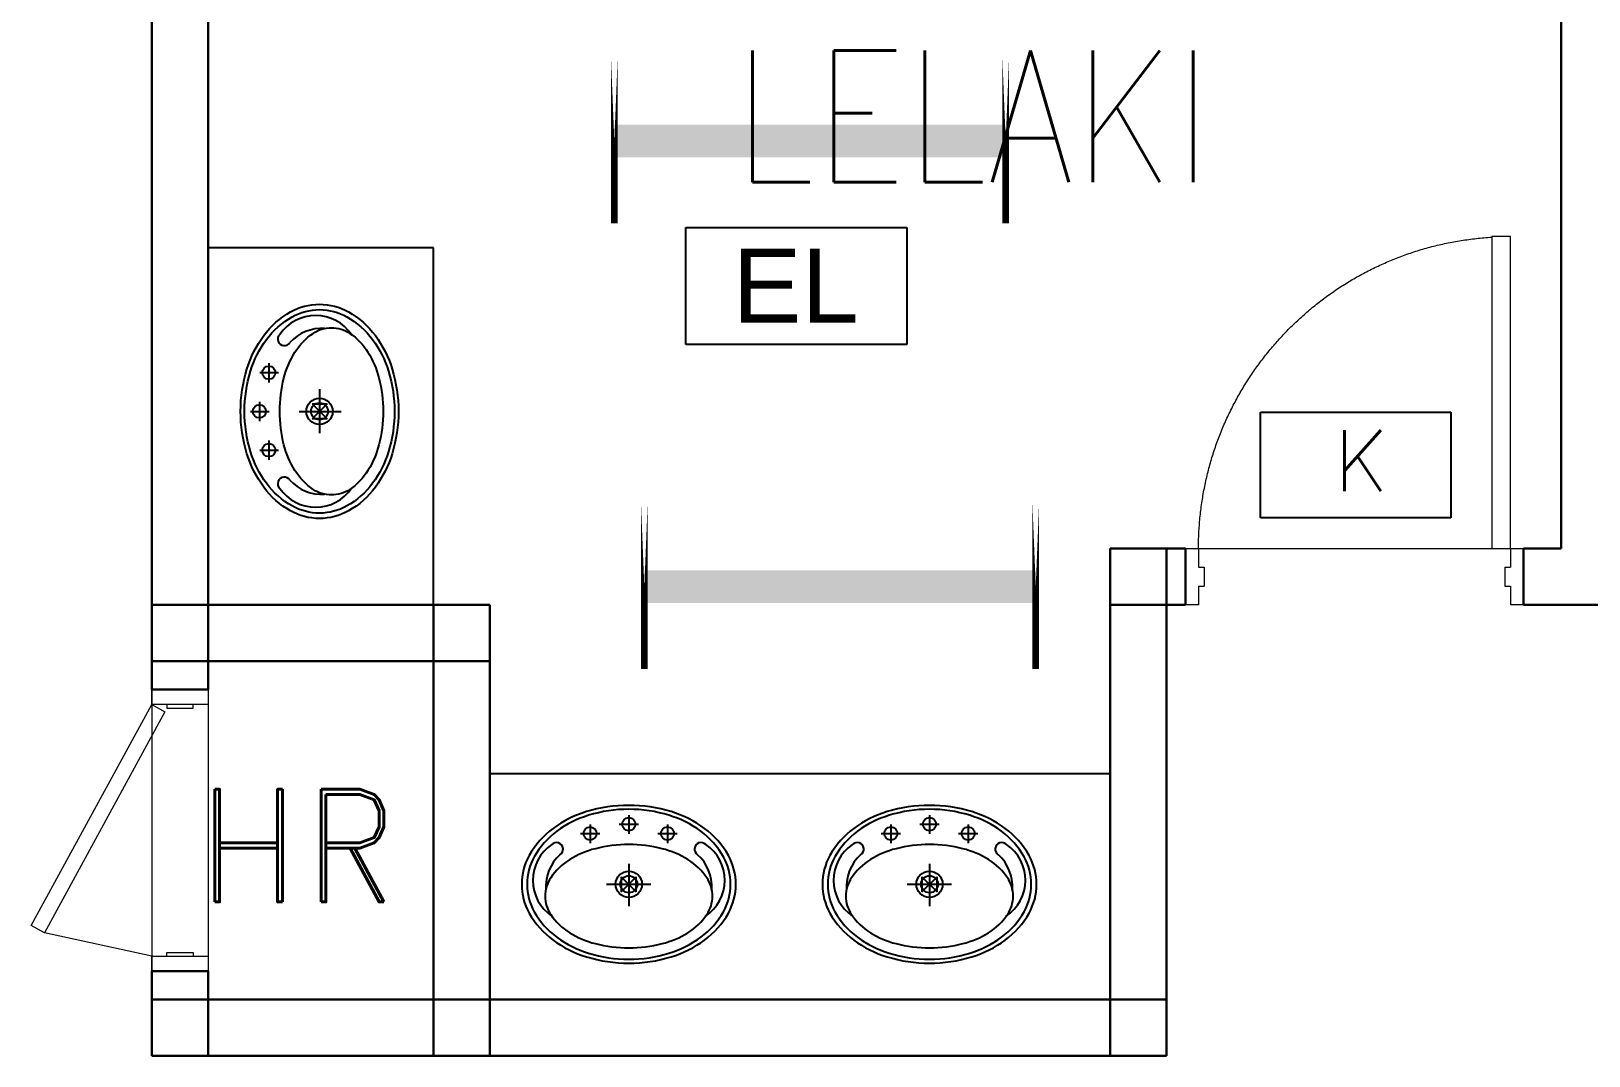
# Model space of a CAD drawing. Header units: inches. Extents: x -106504901 to 86801075, y -86378143 to 86869072.
# Drawn here: x 173995 to 178140, y 72815 to 75542 of the extents above; entities that cross this region are included whole.
import ezdxf
from ezdxf.enums import TextEntityAlignment as Align

# ---------------------------------------------------------------- set-up
doc = ezdxf.new("R2010")
doc.units = ezdxf.units.IN
doc.header["$MEASUREMENT"] = 0
doc.linetypes.add('DASHED', pattern=[19.05, 12.7, -6.35])
for name, color, linetype in [('BOMBA', 12, 'Continuous'), ('FITTING', 40, 'Continuous'), ('LAMPU', 7, 'Continuous'), ('LWALL', 8, 'Continuous'), ('ORIGIN', 8, 'Continuous'), ('SAN', 8, 'Continuous')]:
    doc.layers.add(name, color=color, linetype=linetype)
for name, color, linetype, lineweight in [('DOOR', 8, 'Continuous', 20), ('DR', 8, 'Continuous', 18), ('LW', 8, 'Continuous', 20), ('t3', 8, 'Continuous', 25), ('wall', 8, 'Continuous', 30)]:
    doc.layers.add(name, color=color, linetype=linetype, lineweight=lineweight)
doc.styles.add('LAILA', font='romans.shx', dxfattribs={"width": 0.85, "height": 350})
doc.styles.add('SANSSERIF', font='SAS_____.pfb', dxfattribs={"width": 0.7, "height": 700})
doc.styles.add('SIMPLEX', font='simplex.shx', dxfattribs={"width": 0.8})
doc.styles.add('VERDANA1000', font='romand.shx', dxfattribs={"height": 1000})

# ---------------------------------------------------------------- blocks, each defined once
blk = doc.blocks.new('ZPO')
at = {"layer": 'ORIGIN'}
for p, q in [((-20, 20), (-20, -20)), ((-20, 20), (20, -20)), ((-20, -20), (20, 20)), ((20, -20), (20, 20))]:
    blk.add_line(p, q, dxfattribs=at)
blk = doc.blocks.new('Dp900')
at = {"layer": 'DOOR', "color": 4}
for p, q in [((35, 150), (0, 150)), ((35, 150), (35, 100)), ((900, 150), (865, 150)), ((865, 150), (865, 100)), ((50, 100), (35, 100)), ((50, 100), (50, 50)), ((850, 100), (850, 50)), ((865, 100), (850, 100)), ((50, 50), (35, 50)), ((35, 50), (35, 0)), ((865, 50), (850, 50)), ((865, 50), (865, 0)), ((0, 0), (35, 0)), ((865, 0), (900, 0))]:
    blk.add_line(p, q, dxfattribs=at)
at = {"layer": 'DOOR', "color": 1}
for p, q in [((0, 150), (0, 0)), ((0, 150), (0, 0)), ((900, 150), (900, 0)), ((900, 150), (900, 0))]:
    blk.add_line(p, q, dxfattribs=at)
at = {"layer": 'DOOR'}
blk.add_lwpolyline([(35, 150), (35, 980), (85, 980), (85, 150)], close=True, dxfattribs=at)
at = {"layer": 'DOOR', "color": 9, "linetype": 'DASHED', "ltscale": 100}
blk.add_arc((35, 150), 830, 360, 86.5464, dxfattribs=at)
blk = doc.blocks.new('emergency light R')
at = {"layer": 'LAMPU', "color": 6, "linetype": 'Continuous'}
for p, q in [((0, 4.9), (0, 247.7)), ((0, 247.7), (459.3, 247.7)), ((459.3, 247.7), (459.3, 4.9)), ((459.3, 4.9), (0, 4.9))]:
    blk.add_line(p, q, dxfattribs=at)
at = {"layer": 'LAMPU', "color": 6, "linetype": 'Continuous', "style": 'SANSSERIF'}
blk.add_text('EL', height=153.77, dxfattribs=at).set_placement((97, 50))

msp = doc.modelspace()

# ---------------------------------------------------------------- linework, layer by layer
at = {"layer": 'BOMBA', "color": 8, "linetype": 'ByBlock', "ltscale": 10}
for p, q in [((177265.8, 74527.7), (177772.7, 74527.7)), ((177265.8, 74247), (177265.8, 74527.7)), ((177265.8, 74527.7), (177772.7, 74527.7)), ((177265.8, 74247), (177265.8, 74527.7)), ((177772.7, 74527.7), (177772.7, 74247)), ((177772.7, 74527.7), (177772.7, 74247)), ((177772.7, 74247), (177265.8, 74247)), ((177772.7, 74247), (177265.8, 74247))]:
    msp.add_line(p, q, dxfattribs=at)
at = {"layer": 'BOMBA', "color": 3, "linetype": 'ByBlock', "ltscale": 10}
for p, q in [((177265.8, 74527.7), (177772.7, 74527.7)), ((177265.8, 74247), (177265.8, 74527.7)), ((177772.7, 74527.7), (177772.7, 74247)), ((177772.7, 74247), (177265.8, 74247))]:
    msp.add_line(p, q, dxfattribs=at)
at = {"layer": 'DR'}
msp.add_line((174316, 73080.2), (174030.4, 73142.8), dxfattribs=at)
for points in [[(174316, 73790.2), (174466, 73790.2), (174466, 73750.2), (174316, 73750.2)], [(174316, 73790.2), (174466, 73790.2), (174466, 73750.2), (174316, 73750.2)], [(174316, 73750.2), (174351.1, 73731), (174030.4, 73142.8), (173995.3, 73161.9)], [(174316, 73080.2), (174466, 73080.2), (174466, 73040.2), (174316, 73040.2)], [(174316, 73080.2), (174466, 73080.2), (174466, 73040.2), (174316, 73040.2)]]:
    msp.add_lwpolyline(points, close=True, dxfattribs=at)
for points in [[(174356, 73750.2), (174356, 73740.2), (174426, 73740.2), (174426, 73750.2)], [(174356, 73750.2), (174356, 73740.2), (174426, 73740.2), (174426, 73750.2)], [(174356, 73080.2), (174356, 73090.2), (174426, 73090.2), (174426, 73080.2)], [(174356, 73080.2), (174356, 73090.2), (174426, 73090.2), (174426, 73080.2)]]:
    msp.add_lwpolyline(points, dxfattribs=at)
at = {"layer": 'FITTING', "color": 3, "const_width": 17.4}
for points in [[(175546.8, 75468), (175546.8, 75030.5)], [(176588.1, 75468), (176588.1, 75030.5)], [(175626.6, 74282.4), (175626.6, 73844.9)], [(176668, 74282.4), (176668, 73844.9)]]:
    msp.add_lwpolyline(points, close=True, dxfattribs=at)
at = {"layer": 'FITTING', "color": 3, "const_width": 86.8}
for points in [[(175546.8, 75249.3), (176588.1, 75249.3)], [(175626.6, 74063.7), (176668, 74063.7)]]:
    msp.add_lwpolyline(points, dxfattribs=at)
at = {"layer": 'LW'}
for p, q in [((177066, 74165.2), (177966, 74165.2)), ((177066, 74165.2), (177966, 74165.2)), ((177066, 74165.2), (177966, 74165.2)), ((174316, 73790.2), (174316, 73040.2)), ((174316, 73790.2), (174316, 73040.2)), ((174466, 73790.2), (174466, 73040.2)), ((174466, 73790.2), (174466, 73040.2))]:
    msp.add_line(p, q, dxfattribs=at)
at = {"layer": 'LWALL'}
for p, q in [((175066, 74965.2), (174466, 74965.2)), ((175066, 74965.2), (174466, 74965.2)), ((175066, 73565.2), (175066, 74965.2)), ((175066, 73565.2), (175066, 74965.2)), ((176866, 73565.2), (175216, 73565.2)), ((176866, 73565.2), (175216, 73565.2))]:
    msp.add_line(p, q, dxfattribs=at)
at = {"layer": 'SAN'}
for p, q in [((174627.5, 74658.9), (174627.5, 74607.4)), ((174627.5, 74658.9), (174627.5, 74607.4)), ((174603.5, 74633.2), (174653.5, 74633.2)), ((174603.5, 74633.2), (174653.5, 74633.2)), ((174602.5, 74555.9), (174602.5, 74504.4)), ((174602.5, 74555.9), (174602.5, 74504.4)), ((174762.5, 74589.5), (174762.5, 74472)), ((174762.5, 74589.5), (174762.5, 74472)), ((174578.5, 74530.2), (174628.5, 74530.2)), ((174578.5, 74530.2), (174628.5, 74530.2)), ((174708.3, 74530.2), (174820.5, 74530.2)), ((174708.3, 74530.2), (174820.5, 74530.2)), ((174627.5, 74452.9), (174627.5, 74401.4)), ((174627.5, 74452.9), (174627.5, 74401.4)), ((174603.5, 74427.2), (174653.5, 74427.2)), ((174603.5, 74427.2), (174653.5, 74427.2)), ((175585.3, 73455.8), (175585.3, 73405.8)), ((175585.3, 73455.8), (175585.3, 73405.8)), ((176385.3, 73455.8), (176385.3, 73405.8)), ((176385.3, 73455.8), (176385.3, 73405.8)), ((175456.6, 73406.8), (175508.1, 73406.8)), ((175456.6, 73406.8), (175508.1, 73406.8)), ((175482.3, 73430.8), (175482.3, 73380.8)), ((175482.3, 73430.8), (175482.3, 73380.8)), ((175559.6, 73431.8), (175611.1, 73431.8)), ((175559.6, 73431.8), (175611.1, 73431.8)), ((175662.6, 73406.8), (175714.1, 73406.8)), ((175662.6, 73406.8), (175714.1, 73406.8)), ((175688.3, 73430.8), (175688.3, 73380.8)), ((175688.3, 73430.8), (175688.3, 73380.8)), ((176256.6, 73406.8), (176308.1, 73406.8)), ((176256.6, 73406.8), (176308.1, 73406.8)), ((176282.3, 73430.8), (176282.3, 73380.8)), ((176282.3, 73430.8), (176282.3, 73380.8)), ((176359.6, 73431.8), (176411.1, 73431.8)), ((176359.6, 73431.8), (176411.1, 73431.8)), ((176462.6, 73406.8), (176514.1, 73406.8)), ((176462.6, 73406.8), (176514.1, 73406.8)), ((176488.3, 73430.8), (176488.3, 73380.8)), ((176488.3, 73430.8), (176488.3, 73380.8)), ((175585.3, 73326), (175585.3, 73213.8)), ((175585.3, 73326), (175585.3, 73213.8)), ((176385.3, 73326), (176385.3, 73213.8)), ((176385.3, 73326), (176385.3, 73213.8)), ((175526, 73271.8), (175643.5, 73271.8)), ((175526, 73271.8), (175643.5, 73271.8)), ((176326, 73271.8), (176443.5, 73271.8)), ((176326, 73271.8), (176443.5, 73271.8))]:
    msp.add_line(p, q, dxfattribs=at)
for points in [[(174762.5, 74815.2, -0.128734), (174839.3, 74795, -0.10631), (174911, 74731.7, -0.084902), (174955.7, 74642.7, -0.074193), (174972.5, 74530.2, -0.074193), (174955.7, 74417.6, -0.084902), (174911, 74328.6, -0.10631), (174839.3, 74265.3, -0.128734), (174762.5, 74245.2, -0.128734), (174685.6, 74265.3, -0.10631), (174614, 74328.6, -0.084902), (174569.3, 74417.6, -0.074193), (174552.5, 74530.2, -0.074193), (174569.3, 74642.7, -0.084902), (174614, 74731.7, -0.10631), (174685.6, 74795, -0.128734)], [(174762.5, 74815.2, -0.128734), (174839.3, 74795, -0.10631), (174911, 74731.7, -0.084902), (174955.7, 74642.7, -0.074193), (174972.5, 74530.2, -0.074193), (174955.7, 74417.6, -0.084902), (174911, 74328.6, -0.10631), (174839.3, 74265.3, -0.128734), (174762.5, 74245.2, -0.128734), (174685.6, 74265.3, -0.10631), (174614, 74328.6, -0.084902), (174569.3, 74417.6, -0.074193), (174552.5, 74530.2, -0.074193), (174569.3, 74642.7, -0.084902), (174614, 74731.7, -0.10631), (174685.6, 74795, -0.128734)], [(174762.5, 74800.9, -0.128734), (174835.4, 74781.8, -0.10631), (174903.5, 74721.6, -0.084902), (174946, 74637.1, -0.074193), (174962, 74530.2, -0.074193), (174946, 74423.2, -0.084902), (174903.5, 74338.7, -0.10631), (174835.4, 74278.5, -0.128734), (174762.5, 74259.4, -0.128734), (174689.5, 74278.5, -0.10631), (174621.4, 74338.7, -0.084902), (174578.9, 74423.2, -0.074193), (174563, 74530.2, -0.074193), (174578.9, 74637.1, -0.084902), (174621.4, 74721.6, -0.10631), (174689.5, 74781.8, -0.128734)], [(174762.5, 74800.9, -0.128734), (174835.4, 74781.8, -0.10631), (174903.5, 74721.6, -0.084902), (174946, 74637.1, -0.074193), (174962, 74530.2, -0.074193), (174946, 74423.2, -0.084902), (174903.5, 74338.7, -0.10631), (174835.4, 74278.5, -0.128734), (174762.5, 74259.4, -0.128734), (174689.5, 74278.5, -0.10631), (174621.4, 74338.7, -0.084902), (174578.9, 74423.2, -0.074193), (174563, 74530.2, -0.074193), (174578.9, 74637.1, -0.084902), (174621.4, 74721.6, -0.10631), (174689.5, 74781.8, -0.128734)], [(174794.2, 74752.7, -0.148706), (174842.9, 74737.8, -0.107099), (174891.4, 74687.5, -0.07588), (174920.5, 74619.1, -0.062731), (174931.7, 74530.2, -0.062731), (174920.5, 74441.2, -0.07588), (174891.4, 74372.8, -0.107099), (174842.9, 74322.5, -0.148706), (174794.2, 74307.7, -0.148706), (174745.5, 74322.5, -0.107099), (174697, 74372.8, -0.07588), (174667.9, 74441.2, -0.062731), (174656.7, 74530.2, -0.062731), (174667.9, 74619.1, -0.07588), (174697, 74687.5, -0.107099), (174745.5, 74737.8, -0.148706)], [(174794.2, 74752.7, -0.148706), (174842.9, 74737.8, -0.107099), (174891.4, 74687.5, -0.07588), (174920.5, 74619.1, -0.062731), (174931.7, 74530.2, -0.062731), (174920.5, 74441.2, -0.07588), (174891.4, 74372.8, -0.107099), (174842.9, 74322.5, -0.148706), (174794.2, 74307.7, -0.148706), (174745.5, 74322.5, -0.107099), (174697, 74372.8, -0.07588), (174667.9, 74441.2, -0.062731), (174656.7, 74530.2, -0.062731), (174667.9, 74619.1, -0.07588), (174697, 74687.5, -0.107099), (174745.5, 74737.8, -0.148706)], [(175300.3, 73271.8, 0.128734), (175320.4, 73195, 0.10631), (175383.8, 73123.3, 0.084902), (175472.8, 73078.6, 0.074193), (175585.3, 73061.8, 0.074193), (175697.8, 73078.6, 0.084902), (175786.8, 73123.3, 0.10631), (175850.2, 73195, 0.128734), (175870.3, 73271.8, 0.128734), (175850.2, 73348.6, 0.10631), (175786.8, 73420.3, 0.084902), (175697.8, 73465, 0.074193), (175585.3, 73481.8, 0.074193), (175472.8, 73465, 0.084902), (175383.8, 73420.3, 0.10631), (175320.4, 73348.6, 0.128734)], [(175300.3, 73271.8, 0.128734), (175320.4, 73195, 0.10631), (175383.8, 73123.3, 0.084902), (175472.8, 73078.6, 0.074193), (175585.3, 73061.8, 0.074193), (175697.8, 73078.6, 0.084902), (175786.8, 73123.3, 0.10631), (175850.2, 73195, 0.128734), (175870.3, 73271.8, 0.128734), (175850.2, 73348.6, 0.10631), (175786.8, 73420.3, 0.084902), (175697.8, 73465, 0.074193), (175585.3, 73481.8, 0.074193), (175472.8, 73465, 0.084902), (175383.8, 73420.3, 0.10631), (175320.4, 73348.6, 0.128734)], [(176100.3, 73271.8, 0.128734), (176120.4, 73195, 0.10631), (176183.8, 73123.3, 0.084902), (176272.8, 73078.6, 0.074193), (176385.3, 73061.8, 0.074193), (176497.8, 73078.6, 0.084902), (176586.8, 73123.3, 0.10631), (176650.2, 73195, 0.128734), (176670.3, 73271.8, 0.128734), (176650.2, 73348.6, 0.10631), (176586.8, 73420.3, 0.084902), (176497.8, 73465, 0.074193), (176385.3, 73481.8, 0.074193), (176272.8, 73465, 0.084902), (176183.8, 73420.3, 0.10631), (176120.4, 73348.6, 0.128734)], [(176100.3, 73271.8, 0.128734), (176120.4, 73195, 0.10631), (176183.8, 73123.3, 0.084902), (176272.8, 73078.6, 0.074193), (176385.3, 73061.8, 0.074193), (176497.8, 73078.6, 0.084902), (176586.8, 73123.3, 0.10631), (176650.2, 73195, 0.128734), (176670.3, 73271.8, 0.128734), (176650.2, 73348.6, 0.10631), (176586.8, 73420.3, 0.084902), (176497.8, 73465, 0.074193), (176385.3, 73481.8, 0.074193), (176272.8, 73465, 0.084902), (176183.8, 73420.3, 0.10631), (176120.4, 73348.6, 0.128734)], [(175314.5, 73271.8, 0.128734), (175333.7, 73198.8, 0.10631), (175393.8, 73130.7, 0.084902), (175478.4, 73088.3, 0.074193), (175585.3, 73072.3, 0.074193), (175692.2, 73088.3, 0.084902), (175776.7, 73130.7, 0.10631), (175836.9, 73198.8, 0.128734), (175856, 73271.8, 0.128734), (175836.9, 73344.8, 0.10631), (175776.7, 73412.9, 0.084902), (175692.2, 73455.3, 0.074193), (175585.3, 73471.3, 0.074193), (175478.4, 73455.3, 0.084902), (175393.8, 73412.9, 0.10631), (175333.7, 73344.8, 0.128734)], [(175314.5, 73271.8, 0.128734), (175333.7, 73198.8, 0.10631), (175393.8, 73130.7, 0.084902), (175478.4, 73088.3, 0.074193), (175585.3, 73072.3, 0.074193), (175692.2, 73088.3, 0.084902), (175776.7, 73130.7, 0.10631), (175836.9, 73198.8, 0.128734), (175856, 73271.8, 0.128734), (175836.9, 73344.8, 0.10631), (175776.7, 73412.9, 0.084902), (175692.2, 73455.3, 0.074193), (175585.3, 73471.3, 0.074193), (175478.4, 73455.3, 0.084902), (175393.8, 73412.9, 0.10631), (175333.7, 73344.8, 0.128734)], [(176114.5, 73271.8, 0.128734), (176133.7, 73198.8, 0.10631), (176193.8, 73130.7, 0.084902), (176278.4, 73088.3, 0.074193), (176385.3, 73072.3, 0.074193), (176492.2, 73088.3, 0.084902), (176576.7, 73130.7, 0.10631), (176636.9, 73198.8, 0.128734), (176656, 73271.8, 0.128734), (176636.9, 73344.8, 0.10631), (176576.7, 73412.9, 0.084902), (176492.2, 73455.3, 0.074193), (176385.3, 73471.3, 0.074193), (176278.4, 73455.3, 0.084902), (176193.8, 73412.9, 0.10631), (176133.7, 73344.8, 0.128734)], [(176114.5, 73271.8, 0.128734), (176133.7, 73198.8, 0.10631), (176193.8, 73130.7, 0.084902), (176278.4, 73088.3, 0.074193), (176385.3, 73072.3, 0.074193), (176492.2, 73088.3, 0.084902), (176576.7, 73130.7, 0.10631), (176636.9, 73198.8, 0.128734), (176656, 73271.8, 0.128734), (176636.9, 73344.8, 0.10631), (176576.7, 73412.9, 0.084902), (176492.2, 73455.3, 0.074193), (176385.3, 73471.3, 0.074193), (176278.4, 73455.3, 0.084902), (176193.8, 73412.9, 0.10631), (176133.7, 73344.8, 0.128734)], [(175362.8, 73240.1, 0.148706), (175377.6, 73191.4, 0.107099), (175428, 73142.8, 0.07588), (175496.3, 73113.8, 0.062731), (175585.3, 73102.6, 0.062731), (175674.3, 73113.8, 0.07588), (175742.6, 73142.8, 0.107099), (175793, 73191.4, 0.148706), (175807.8, 73240.1, 0.148706), (175793, 73288.8, 0.107099), (175742.6, 73337.3, 0.07588), (175674.3, 73366.4, 0.062731), (175585.3, 73377.6, 0.062731), (175496.3, 73366.4, 0.07588), (175428, 73337.3, 0.107099), (175377.6, 73288.8, 0.148706)], [(175362.8, 73240.1, 0.148706), (175377.6, 73191.4, 0.107099), (175428, 73142.8, 0.07588), (175496.3, 73113.8, 0.062731), (175585.3, 73102.6, 0.062731), (175674.3, 73113.8, 0.07588), (175742.6, 73142.8, 0.107099), (175793, 73191.4, 0.148706), (175807.8, 73240.1, 0.148706), (175793, 73288.8, 0.107099), (175742.6, 73337.3, 0.07588), (175674.3, 73366.4, 0.062731), (175585.3, 73377.6, 0.062731), (175496.3, 73366.4, 0.07588), (175428, 73337.3, 0.107099), (175377.6, 73288.8, 0.148706)], [(176162.8, 73240.1, 0.148706), (176177.6, 73191.4, 0.107099), (176228, 73142.8, 0.07588), (176296.3, 73113.8, 0.062731), (176385.3, 73102.6, 0.062731), (176474.3, 73113.8, 0.07588), (176542.6, 73142.8, 0.107099), (176593, 73191.4, 0.148706), (176607.8, 73240.1, 0.148706), (176593, 73288.8, 0.107099), (176542.6, 73337.3, 0.07588), (176474.3, 73366.4, 0.062731), (176385.3, 73377.6, 0.062731), (176296.3, 73366.4, 0.07588), (176228, 73337.3, 0.107099), (176177.6, 73288.8, 0.148706)], [(176162.8, 73240.1, 0.148706), (176177.6, 73191.4, 0.107099), (176228, 73142.8, 0.07588), (176296.3, 73113.8, 0.062731), (176385.3, 73102.6, 0.062731), (176474.3, 73113.8, 0.07588), (176542.6, 73142.8, 0.107099), (176593, 73191.4, 0.148706), (176607.8, 73240.1, 0.148706), (176593, 73288.8, 0.107099), (176542.6, 73337.3, 0.07588), (176474.3, 73366.4, 0.062731), (176385.3, 73377.6, 0.062731), (176296.3, 73366.4, 0.07588), (176228, 73337.3, 0.107099), (176177.6, 73288.8, 0.148706)]]:
    msp.add_lwpolyline(points, format="xyb", close=True, dxfattribs=at)
for centre, radius in [((174627.5, 74633.2), 17.5), ((174627.5, 74633.2), 17.5), ((174762.5, 74530.2), 35), ((174762.5, 74530.2), 35), ((174602.5, 74530.2), 17.5), ((174602.5, 74530.2), 17.5), ((174762.5, 74530.2), 22.5), ((174762.5, 74530.2), 22.5), ((174627.5, 74427.2), 17.5), ((174627.5, 74427.2), 17.5), ((175585.3, 73431.8), 17.5), ((175585.3, 73431.8), 17.5), ((176385.3, 73431.8), 17.5), ((176385.3, 73431.8), 17.5), ((175482.3, 73406.8), 17.5), ((175482.3, 73406.8), 17.5), ((175688.3, 73406.8), 17.5), ((175688.3, 73406.8), 17.5), ((176282.3, 73406.8), 17.5), ((176282.3, 73406.8), 17.5), ((176488.3, 73406.8), 17.5), ((176488.3, 73406.8), 17.5), ((175585.3, 73271.8), 35), ((175585.3, 73271.8), 35), ((175585.3, 73271.8), 22.5), ((175585.3, 73271.8), 22.5), ((176385.3, 73271.8), 35), ((176385.3, 73271.8), 35), ((176385.3, 73271.8), 22.5), ((176385.3, 73271.8), 22.5)]:
    msp.add_circle(centre, radius, dxfattribs=at)
for centre, radius, start, end in [((174752, 74669.8), 115.5, 34.0878, 145.6157), ((174752, 74669.8), 115.5, 34.0878, 145.6157), ((174668.9, 74722.5), 17.5, 134.137, 328.3974), ((174668.9, 74722.5), 17.5, 134.137, 328.3974), ((174768.7, 74636.3), 114.6, 86.3908, 137.7916), ((174768.7, 74636.3), 114.6, 86.3908, 137.7916), ((174668.9, 74337.8), 17.5, 31.6026, 225.863), ((174668.9, 74337.8), 17.5, 31.6026, 225.863), ((174752, 74390.5), 115.5, 214.3843, 325.9122), ((174752, 74390.5), 115.5, 214.3843, 325.9122), ((174768.7, 74424), 114.6, 222.2084, 273.6092), ((174768.7, 74424), 114.6, 222.2084, 273.6092), ((175445.6, 73282.3), 115.5, 124.3843, 235.9122), ((175445.6, 73282.3), 115.5, 124.3843, 235.9122), ((175393, 73365.4), 17.5, 301.6026, 135.863), ((175393, 73365.4), 17.5, 301.6026, 135.863), ((175777.6, 73365.4), 17.5, 44.137, 238.3974), ((175777.6, 73365.4), 17.5, 44.137, 238.3974), ((175725, 73282.3), 115.5, 304.0878, 55.6157), ((175725, 73282.3), 115.5, 304.0878, 55.6157), ((176245.6, 73282.3), 115.5, 124.3843, 235.9122), ((176245.6, 73282.3), 115.5, 124.3843, 235.9122), ((176193, 73365.4), 17.5, 301.6026, 135.863), ((176193, 73365.4), 17.5, 301.6026, 135.863), ((176577.6, 73365.4), 17.5, 44.137, 238.3974), ((176577.6, 73365.4), 17.5, 44.137, 238.3974), ((176525, 73282.3), 115.5, 304.0878, 55.6157), ((176525, 73282.3), 115.5, 304.0878, 55.6157), ((175479.1, 73265.6), 114.6, 132.2084, 183.6092), ((175479.1, 73265.6), 114.6, 132.2084, 183.6092), ((175691.5, 73265.6), 114.6, 356.3908, 47.7916), ((175691.5, 73265.6), 114.6, 356.3908, 47.7916), ((176279.1, 73265.6), 114.6, 132.2084, 183.6092), ((176279.1, 73265.6), 114.6, 132.2084, 183.6092), ((176491.5, 73265.6), 114.6, 356.3908, 47.7916), ((176491.5, 73265.6), 114.6, 356.3908, 47.7916)]:
    msp.add_arc(centre, radius, start, end, dxfattribs=at)
at = {"layer": 'wall'}
for p, q in [((174316, 77965.2), (174316, 73790.2)), ((174316, 77965.2), (174316, 73790.2)), ((174466, 77965.2), (174466, 73790.2)), ((174466, 77965.2), (174466, 73790.2)), ((178066, 74165.2), (178066, 77965.2)), ((178066, 74165.2), (178066, 77965.2)), ((176866, 72815.2), (176866, 74165.2)), ((177066, 74165.2), (176866, 74165.2)), ((176866, 72815.2), (176866, 74165.2)), ((177016, 72815.2), (177016, 74165.2)), ((177016, 72815.2), (177016, 74165.2)), ((177066, 74165.2), (177066, 74015.2)), ((177066, 74165.2), (177066, 74015.2)), ((177066, 74165.2), (177066, 74015.2)), ((177966, 74165.2), (178066, 74165.2)), ((177966, 74015.2), (177966, 74165.2)), ((177966, 74165.2), (178066, 74165.2)), ((177966, 74015.2), (177966, 74165.2)), ((177966, 74015.2), (177966, 74165.2)), ((178066, 74165.2), (177966, 74165.2)), ((174316, 74015.2), (175216, 74015.2)), ((174316, 74015.2), (175216, 74015.2)), ((175066, 74015.2), (175066, 72815.2)), ((175066, 74015.2), (175066, 72815.2)), ((175216, 74015.2), (175216, 72815.2)), ((175216, 74015.2), (175216, 72815.2)), ((177066, 74015.2), (176866, 74015.2)), ((177066, 74015.2), (176866, 74015.2)), ((177966, 74015.2), (178316, 74015.2)), ((177966, 74015.2), (178316, 74015.2)), ((178316, 74015.2), (177966, 74015.2)), ((174316, 73865.2), (175216, 73865.2)), ((174316, 73865.2), (175216, 73865.2)), ((174316, 73790.2), (174466, 73790.2)), ((174316, 73790.2), (174466, 73790.2)), ((174316, 73790.2), (174466, 73790.2)), ((174316, 73040.2), (174316, 72815.2)), ((174316, 73040.2), (174466, 73040.2)), ((174316, 73040.2), (174466, 73040.2)), ((174316, 73040.2), (174466, 73040.2)), ((174316, 73040.2), (174316, 72815.2)), ((174466, 73040.2), (174466, 72815.2)), ((174466, 73040.2), (174466, 72815.2)), ((174316, 72965.2), (177016, 72965.2)), ((174316, 72815.2), (174316, 72965.2)), ((174316, 72965.2), (177016, 72965.2)), ((174316, 72815.2), (174316, 72965.2)), ((174466, 72815.2), (174466, 72965.2)), ((174466, 72815.2), (174466, 72965.2)), ((174316, 72815.2), (177016, 72815.2)), ((174316, 72815.2), (177016, 72815.2))]:
    msp.add_line(p, q, dxfattribs=at)

# ---------------------------------------------------------------- block references
at = {"layer": 'DOOR', "xscale": -1}
msp.add_blockref('Dp900', (177966, 74015.2), dxfattribs=at)
msp.add_blockref('Dp900', (177966, 74015.2), dxfattribs=at)
at = {"layer": 'LAMPU', "color": 8, "xscale": 1.27951153594687, "yscale": 1.27951153594687, "zscale": 1.27951153594687}
msp.add_blockref('emergency light R', (175737.1, 74702.3), dxfattribs=at)
at = {"layer": 'SAN', "extrusion": (0, 0, -1), "zscale": -1, "rotation": 270}
msp.add_blockref('ZPO', (-174762.5, 74530.2), dxfattribs=at)
msp.add_blockref('ZPO', (-174762.5, 74530.2), dxfattribs=at)
at = {"layer": 'SAN'}
for p in [(175585.3, 73271.8), (175585.3, 73271.8), (176385.3, 73271.8), (176385.3, 73271.8)]:
    msp.add_blockref('ZPO', p, dxfattribs=at)

# ---------------------------------------------------------------- texts
at = {"layer": 'BOMBA', "color": 8, "linetype": 'ByBlock', "ltscale": 10, "style": 'SIMPLEX'}
msp.add_text('K', height=162.1, dxfattribs=at).set_placement((177461.4, 74318.2))
msp.add_text('K', height=162.1, dxfattribs=at).set_placement((177461.4, 74318.2))
at = {"layer": 'BOMBA', "color": 3, "linetype": 'ByBlock', "ltscale": 10, "style": 'SIMPLEX'}
msp.add_text('K', height=162.1, dxfattribs=at).set_placement((177461.4, 74318.2))
at = {"layer": 't3', "style": 'LAILA', "width": 0.85}
msp.add_text('LELAKI', height=350, dxfattribs=at).set_placement((175863.2, 75490.5), align=Align.TOP_LEFT)
at = {"layer": 't3', "style": 'VERDANA1000'}
msp.add_text('HR', height=300, dxfattribs=at).set_placement((174432.2, 73524.7), align=Align.TOP_LEFT)

doc.saveas('drawing.dxf')
